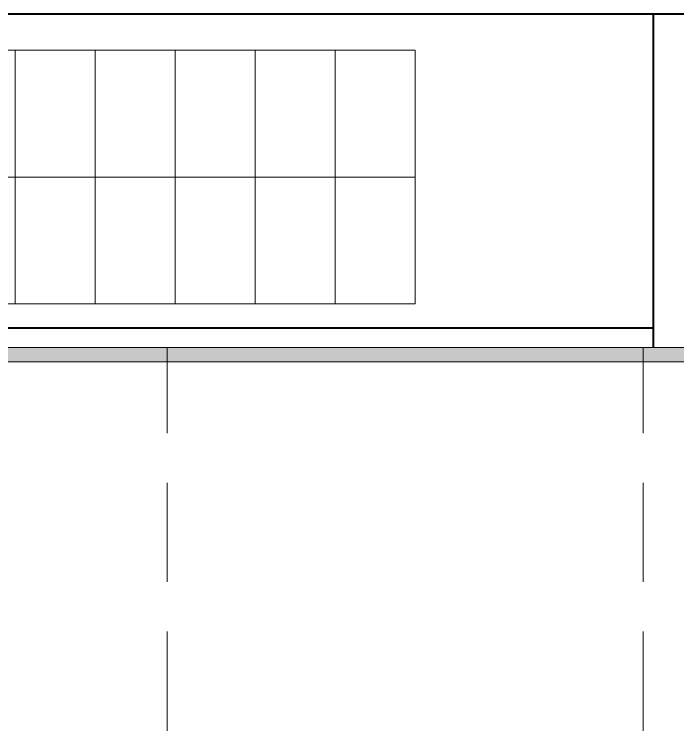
# Model space of a CAD drawing. Header units: millimetres. Extents: x 1564 to 2013, y 216 to 285.
# Drawn here: x 1709.33 to 1717.69, y 215.87 to 224.9 of the extents above; entities that cross this region are included whole.
import ezdxf

# ---------------------------------------------------------------- set-up
doc = ezdxf.new("R2010")
doc.units = ezdxf.units.MM
doc.header["$LTSCALE"] = 10
doc.linetypes.add('DASHED2', pattern=[0.375, 0.25, -0.125])
for name, color, linetype, lineweight in [('cinza 03', 252, 'Continuous', 13), ('linha estutura', 252, 'Continuous', 13), ('pn 02', 16, 'Continuous', 20), ('PN 05', 50, 'Continuous', 40), ('PN 06', 1, 'Continuous', 40), ('PN-01', 90, 'Continuous', 13)]:
    doc.layers.add(name, color=color, linetype=linetype, lineweight=lineweight)

msp = doc.modelspace()

# ---------------------------------------------------------------- hatches: boundary and pattern name
at = {"layer": 'pn 02'}
h = msp.add_hatch(color=256, dxfattribs=at)
h.paths.add_polyline_path([(1711.2552, 220.7), (1705.2552, 220.7), (1705.2552, 220.5231), (1711.2552, 220.5231)])
h.paths.add_polyline_path([(1717.2552, 220.7), (1711.2552, 220.7), (1711.2552, 220.5231), (1717.2552, 220.5231)])
h.paths.add_polyline_path([(1728.3835, 220.7), (1717.2552, 220.7), (1717.2552, 220.5231), (1728.3835, 220.5231)])

# ---------------------------------------------------------------- linework, layer by layer
at = {"layer": 'cinza 03'}
for p, q in [((1709.3385, 224.45), (1709.3385, 221.25)), ((1710.3469, 224.45), (1710.3469, 221.25)), ((1711.3552, 224.45), (1711.3552, 221.25)), ((1712.3635, 224.45), (1712.3635, 221.25)), ((1713.3719, 224.45), (1713.3719, 221.25)), ((1699.2552, 222.85), (1714.3802, 222.85))]:
    msp.add_line(p, q, dxfattribs=at)
at = {"layer": 'linha estutura', "linetype": 'DASHED2', "ltscale": 0.5}
for p, q in [((1711.2552, 215.8735), (1711.2552, 220.7)), ((1717.2552, 215.8735), (1717.2552, 220.7))]:
    msp.add_line(p, q, dxfattribs=at)
at = {"layer": 'pn 02'}
for p, q in [((1699.2552, 224.45), (1714.3802, 224.45)), ((1714.3802, 224.45), (1714.3802, 221.25)), ((1699.2552, 221.25), (1714.3802, 221.25))]:
    msp.add_line(p, q, dxfattribs=at)
at = {"layer": 'PN 05'}
for p, q in [((1717.3802, 224.9), (1717.3802, 220.7)), ((1639.1302, 220.95), (1717.3802, 220.95))]:
    msp.add_line(p, q, dxfattribs=at)
at = {"layer": 'PN 06'}
msp.add_line((1719.3802, 224.9), (1696.7552, 224.9), dxfattribs=at)
at = {"layer": 'PN-01'}
for p, q in [((1632.3208, 220.7), (1728.3835, 220.7)), ((1632.3208, 220.5231), (1728.3835, 220.5231))]:
    msp.add_line(p, q, dxfattribs=at)

doc.saveas('drawing.dxf')
